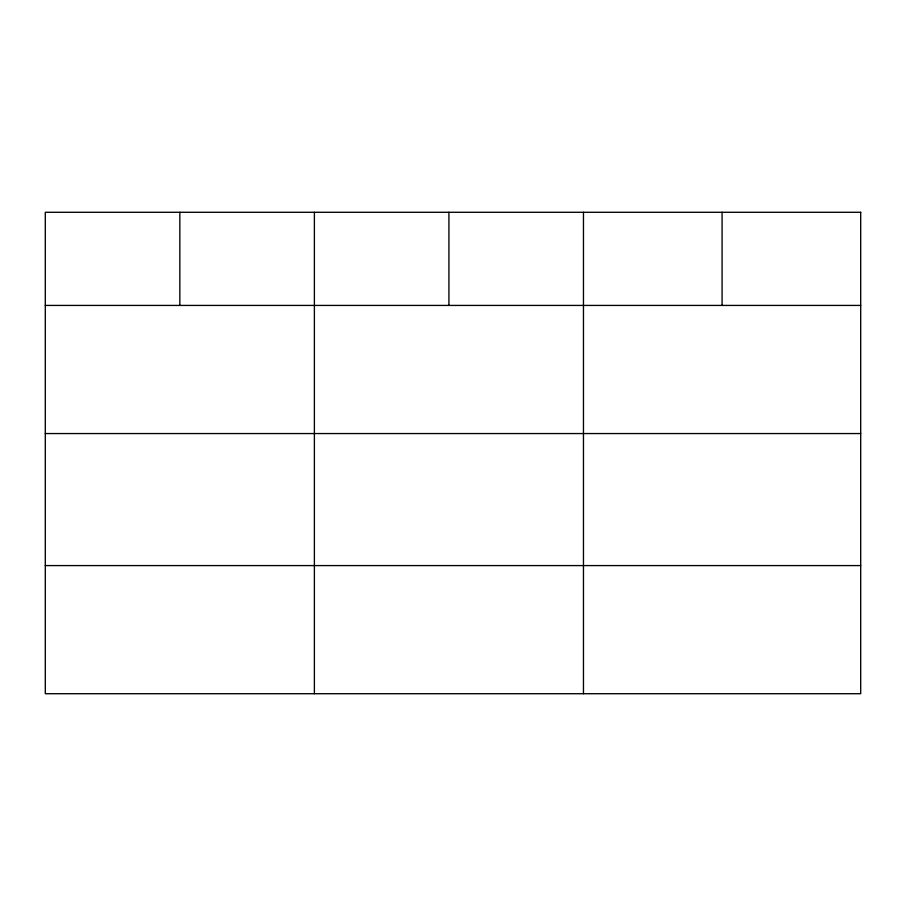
<?xml version="1.0" encoding="UTF-8"?>
<svg xmlns="http://www.w3.org/2000/svg" width="906" height="906" viewBox="0 0 906 906"><rect width="100%" height="100%" fill="white"/><g stroke="black" fill="none" stroke-linecap="round" stroke-linejoin="round"><path stroke-width="1.36" d="M45.3 305.424L860.7 305.424M45.3 433.555L860.7 433.555M45.3 565.582L860.7 565.582M722.082 212.287L722.082 305.424M583.464 212.287L583.464 693.713M448.923 212.287L448.923 305.424M314.382 212.287L314.382 693.713M179.841 212.287L179.841 305.424M860.7 212.287L45.3 212.287L45.3 693.713L860.7 693.713L860.7 212.287"/></g></svg>
